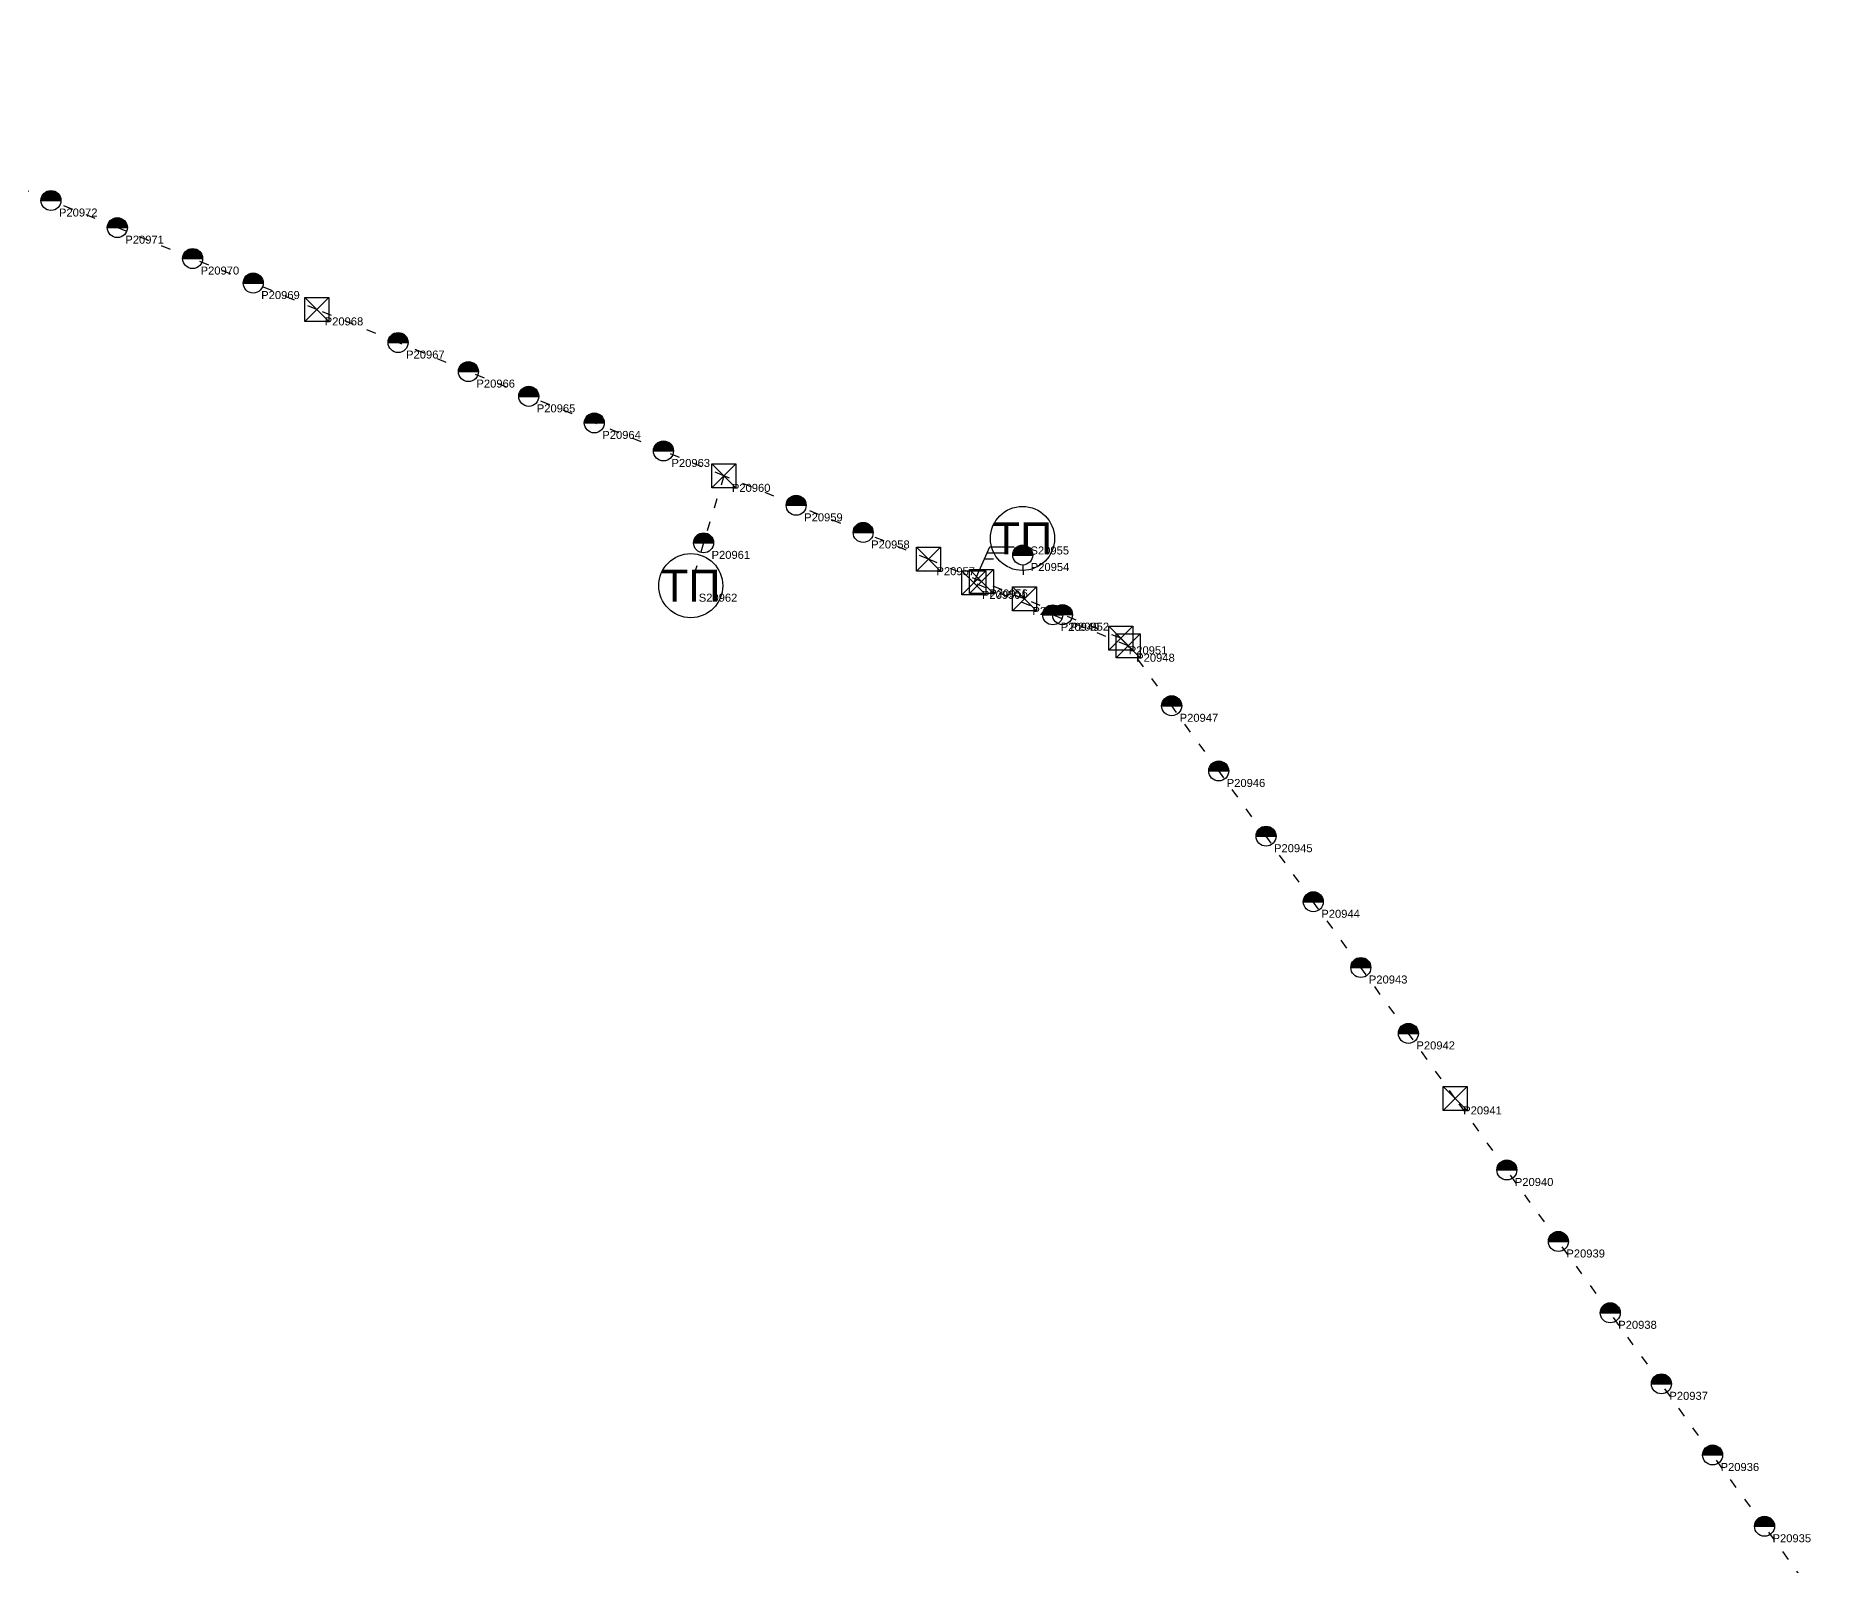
# Model space of a CAD drawing. Header units: metres. Extents: x 290871 to 312669, y 4834049 to 4844724.
# Drawn here: x 296470 to 298695, y 4841263 to 4843174 of the extents above; entities that cross this region are included whole.
import ezdxf
from ezdxf.enums import TextEntityAlignment as Align

# ---------------------------------------------------------------- set-up
doc = ezdxf.new("R2010")
doc.units = ezdxf.units.M
doc.header["$MEASUREMENT"] = 0
doc.linetypes.add('ACAD_ISO03W100', pattern=[30, 12, -18])
for name, color, linetype, lineweight in [('1_4', 7, 'Continuous', 25), ('21_2', 200, 'ACAD_ISO03W100', 25), ('28_2', 7, 'Continuous', 25), ('28_3', 7, 'Continuous', 25), ('57_2', 7, 'Continuous', 30), ('8_1', 140, 'Continuous', 25)]:
    doc.layers.add(name, color=color, linetype=linetype, lineweight=lineweight)
doc.styles.get("Standard").update_dxf_attribs({"font": 'arial.ttf', "height": 2})

# ---------------------------------------------------------------- blocks, each defined once
blk = doc.blocks.new('SECTIONALIZER-8_1')
at = {"layer": '8_1'}
for points in [[(0, 0), (2, 4.5)], [(2, 4.5), (5, 4.5)], [(1.33, 3), (2.43, 3)], [(1.67, 3.75), (3.86, 3.75)]]:
    blk.add_lwpolyline(points, dxfattribs=at)
blk = doc.blocks.new('TP-1_4')
at = {"layer": '1_4'}
blk.add_circle((0, 0), 4, dxfattribs=at)
at = {"layer": '1_4', "insert": (0, 0), "char_height": 4, "attachment_point": 5}
blk.add_mtext_dynamic_manual_height_columns('ТП', width=5.0652, gutter_width=75, heights=[0], dxfattribs=at)
at = {"layer": '1_4'}
blk.add_attdef('FIELD_ID', (4.98, 0.01), '', height=4, dxfattribs=at)
blk = doc.blocks.new('PYLON-MV-28_2')
at = {"layer": '28_2'}
blk.add_hatch(color=256, dxfattribs=at).paths.add_polyline_path([(-1.25, 0), (1.25, 0, 1)])
blk.add_line((-1.25, 0), (1.25, 0), dxfattribs=at)
blk.add_circle((0, 0), 1.25, dxfattribs=at)
blk.add_attdef('FIELD_ID', (2.57, 0), '', height=2, dxfattribs=at)
blk = doc.blocks.new('PYLON-MV-28_3')
at = {"layer": '28_3'}
blk.add_lwpolyline([(-1.5, 1.5), (1.5, 1.5), (1.5, -1.5), (-1.5, -1.5)], close=True, dxfattribs=at)
for points in [[(-1.5, 1.5), (1.5, -1.5)], [(-1.5, -1.5), (1.5, 1.5)]]:
    blk.add_lwpolyline(points, dxfattribs=at)
blk.add_attdef('FIELD_ID', (2.57, 0), '', height=2, dxfattribs=at)

msp = doc.modelspace()

# ---------------------------------------------------------------- linework, layer by layer
at = {"layer": '21_2'}
for points in [[(297330, 4842624.1), (297254.5, 4842655.2), (297168.1, 4842690.2), (297086.2, 4842723.4), (297010.8, 4842754.3), (296922.9, 4842790.6), (296821.2, 4842832), (296741.9, 4842864.9), (296666.2, 4842895.5), (296572.1, 4842934.1), (296489.2, 4842968), (296405.7, 4843002.3), (296322.5, 4843036.3), (296239.5, 4843070.4), (296157.7, 4843103.8), (296072.2, 4843138.9), (295985.7, 4843173.9)], [(297330, 4842624.1), (297304.6, 4842540.4), (297288.6, 4842486.9)], [(297705.5, 4842470.3), (297651.7, 4842492.2), (297585.6, 4842520), (297504, 4842553.4), (297420.3, 4842587.3), (297330, 4842624.1)], [(297705.5, 4842470.3), (297703.4, 4842525.2), (297703.1, 4842545.9)], [(297835.2, 4842411.9), (297740.9, 4842450.5), (297642.5, 4842490.4)], [(297835.2, 4842411.9), (297825.9, 4842421.2), (297753.1, 4842450.7), (297705.5, 4842470.3)], [(298695.1, 4841222), (298630.3, 4841312.1), (298565.4, 4841401.1), (298501.4, 4841490), (298437.5, 4841578.7), (298372.7, 4841667.8), (298308.3, 4841757.1), (298243.8, 4841846.5), (298185.3, 4841927.7), (298125.9, 4842010), (298066.5, 4842092.1), (298007.4, 4842174), (297948.3, 4842255.5), (297889.5, 4842336.9), (297835.2, 4842411.9)]]:
    msp.add_lwpolyline(points, dxfattribs=at)

# ---------------------------------------------------------------- block references
at = {"layer": '1_4', "xscale": 10, "yscale": 10}
for p in [(297703.1, 4842545.9), (297288.6, 4842486.9)]:
    msp.add_blockref('TP-1_4', p, dxfattribs=at)
at = {"layer": '28_2', "xscale": 10, "yscale": 10}
for p in [(296489.2, 4842968), (296572.1, 4842934.1), (296666.2, 4842895.5), (296741.9, 4842864.9), (296922.9, 4842790.6), (297010.8, 4842754.3), (297086.2, 4842723.4), (297168.1, 4842690.2), (297254.5, 4842655.2), (297420.3, 4842587.3), (297504, 4842553.4), (297304.6, 4842540.4), (297703.4, 4842525.2), (297740.9, 4842450.5), (297753.1, 4842450.7), (297889.5, 4842336.9), (297948.3, 4842255.5), (298007.4, 4842174), (298066.5, 4842092.1), (298125.9, 4842010), (298185.3, 4841927.7), (298308.3, 4841757.1), (298372.7, 4841667.8), (298437.5, 4841578.7), (298501.4, 4841490), (298565.4, 4841401.1), (298630.3, 4841312.1)]:
    msp.add_blockref('PYLON-MV-28_2', p, dxfattribs=at)
at = {"layer": '28_3', "xscale": 10, "yscale": 10}
for p in [(296821.2, 4842832), (297330, 4842624.1), (297585.6, 4842520), (297642.5, 4842490.4), (297651.7, 4842492.2), (297705.5, 4842470.3), (297825.9, 4842421.2), (297835.2, 4842411.9), (298243.8, 4841846.5)]:
    msp.add_blockref('PYLON-MV-28_3', p, dxfattribs=at)
at = {"layer": '8_1', "xscale": 10, "yscale": 10}
msp.add_blockref('SECTIONALIZER-8_1', (297642.5, 4842490.4), dxfattribs=at)

# ---------------------------------------------------------------- texts
at = {"layer": '57_2'}
for s, p in [('P20972', (296499.2, 4842958)), ('P20971', (296582.1, 4842924.1)), ('P20970', (296676.2, 4842885.5)), ('P20969', (296751.9, 4842854.9)), ('P20968', (296831.2, 4842822)), ('P20967', (296932.9, 4842780.6)), ('P20966', (297020.8, 4842744.3)), ('P20965', (297096.2, 4842713.4)), ('P20964', (297178.1, 4842680.2)), ('P20963', (297264.5, 4842645.2)), ('P20960', (297340, 4842614.1)), ('P20959', (297430.3, 4842577.3)), ('P20958', (297514, 4842543.4)), ('P20961', (297314.6, 4842530.4)), ('S20955', (297713.1, 4842535.9)), ('P20957', (297595.6, 4842510)), ('P20954', (297713.4, 4842515.2)), ('S20962', (297298.6, 4842476.9)), ('P20950', (297652.5, 4842480.4)), ('P20956', (297661.7, 4842482.2)), ('P20953', (297715.5, 4842460.3)), ('P20949', (297750.9, 4842440.5)), ('P20952', (297763.1, 4842440.7)), ('P20951', (297835.9, 4842411.2)), ('P20948', (297845.2, 4842401.9)), ('P20947', (297899.5, 4842326.9)), ('P20946', (297958.3, 4842245.5)), ('P20945', (298017.4, 4842164)), ('P20944', (298076.5, 4842082.1)), ('P20943', (298135.9, 4842000)), ('P20942', (298195.3, 4841917.7)), ('P20941', (298253.8, 4841836.5)), ('P20940', (298318.3, 4841747.1)), ('P20939', (298382.7, 4841657.8)), ('P20938', (298447.5, 4841568.7)), ('P20937', (298511.4, 4841480)), ('P20936', (298575.4, 4841391.1)), ('P20935', (298640.3, 4841302.1))]:
    msp.add_text(s, height=10, dxfattribs=at).set_placement(p, align=Align.TOP_LEFT)

doc.saveas('drawing.dxf')
